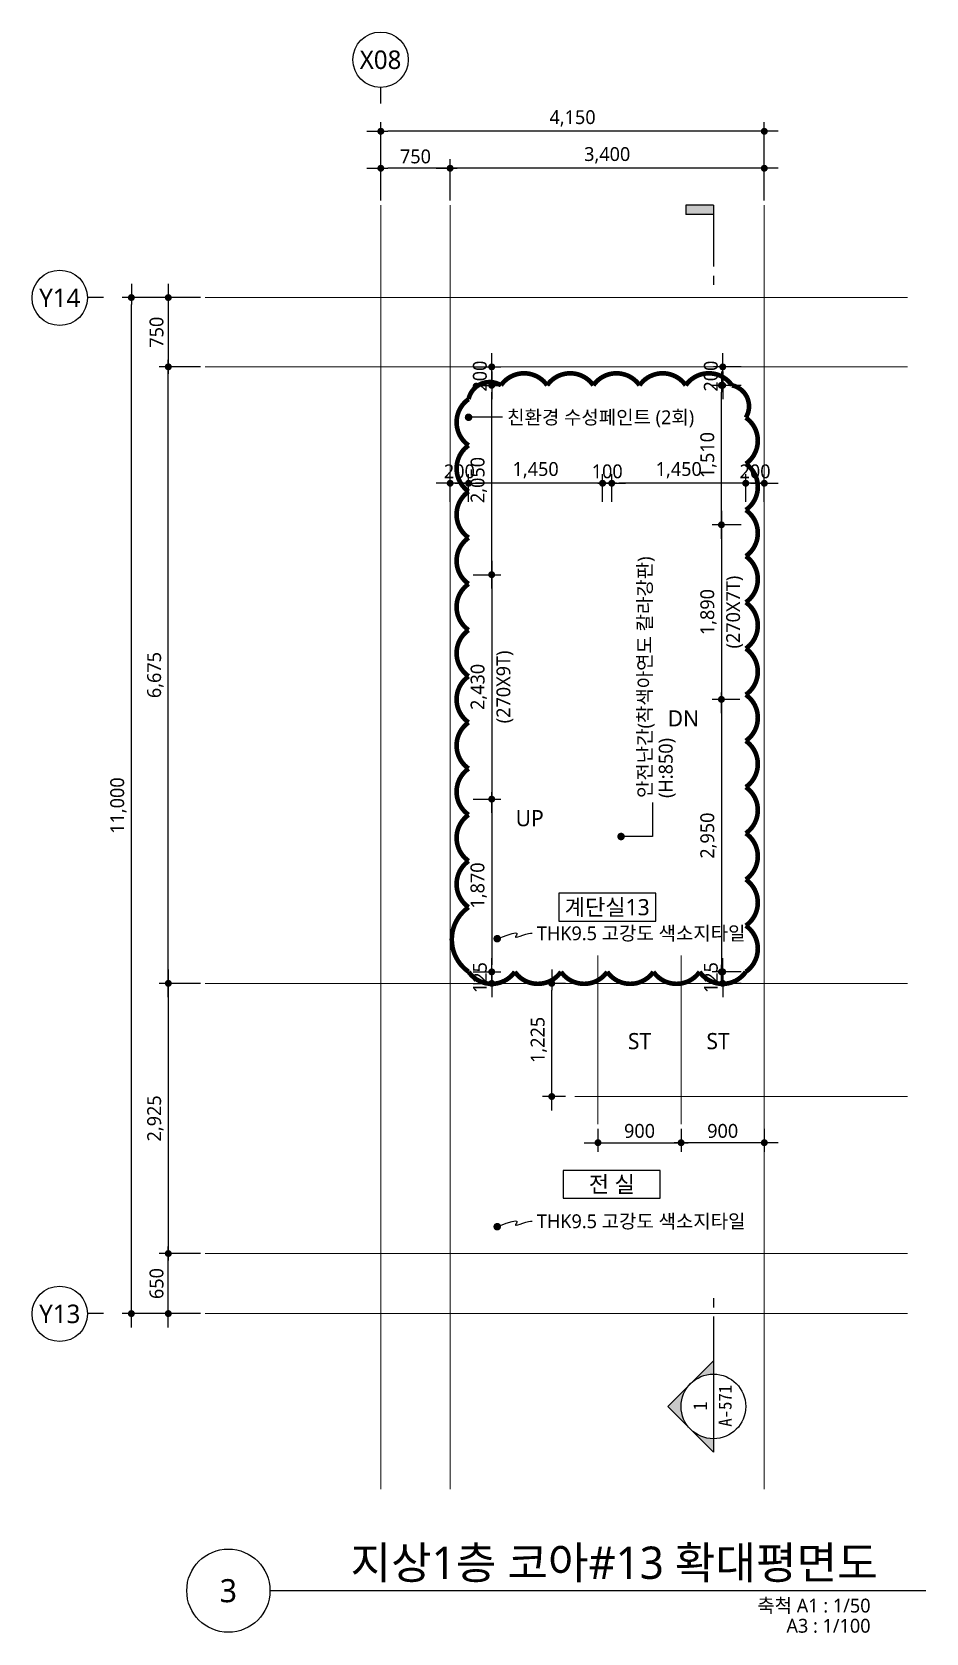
# Model space of a CAD drawing. Header units: millimetres. Extents: x 1467181 to 1720354, y 836037 to 895281.
# Drawn here: x 1490181 to 1499856, y 875511 to 892844 of the extents above; entities that cross this region are included whole.
import ezdxf
from ezdxf.enums import TextEntityAlignment as Align

# ---------------------------------------------------------------- set-up
doc = ezdxf.new("R2010")
doc.units = ezdxf.units.MM
doc.header["$MEASUREMENT"] = 0
doc.linetypes.add('CEN', pattern=[62, 60, -1, 0, -1])
doc.layers.get('0').update_dxf_attribs({"linetype": 'CONTINUOUS'})
for name, color, linetype, lineweight in [('A-AXIS-BUBL', 7, 'CONTINUOUS', 25), ('A-CNTL', 1, 'CEN', 15), ('A-DIMS', 7, 'CONTINUOUS', 25), ('A-MKXS-LEAD', 7, 'CONTINUOUS', 25), ('A-MKXS-MAK1', 3, 'CONTINUOUS', 25), ('A-MKXS-TEXT1', 3, 'CONTINUOUS', 25), ('A-MKXS-TEXT2', 7, 'CONTINUOUS', 25), ('A-MKXX-NAME', 3, 'CONTINUOUS', 25), ('A-MKXX-SYMB', 7, 'CONTINUOUS', 25), ('A-XXXX-SYMB', 7, 'CONTINUOUS', 25), ('A-XXXX-TXT1', 3, 'CONTINUOUS', 25), ('A-XXXX-TXT2', 3, 'CONTINUOUS', 25), ('REV-202205', 20, 'CONTINUOUS', 25)]:
    doc.layers.add(name, color=color, linetype=linetype, lineweight=lineweight)
doc.styles.add('HY울릉도L', font='')
doc.styles.add('돋움체', font='')
doc.styles.add('맑은고딕', font='malgun.ttf')
doc.styles.get('HY울릉도L').set_extended_font_data('HYwulM')
doc.styles.get('돋움체').set_extended_font_data('DotumChe')
doc.dimstyles.new('CDIM', dxfattribs={"dimtxt": 3, "dimasz": 1.5, "dimexe": 2, "dimexo": 1, "dimgap": 1, "dimtad": 1, "dimdec": 0, "dimrnd": 0.5, "dimzin": 0, "dimdsep": 32, "dimlunit": 6, "dimtxsty": 'HY울릉도L', "dimblk1": '_CIDOT', "dimblk2": '_CIDOT', "dimsah": 1, "dimcen": 5.5, "dimclrd": 2, "dimclre": 2, "dimclrt": 7, "dimadec": 0, "dimazin": 0, "dimtfac": 1, "dimtdec": 0, "dimtix": 1, "dimtmove": 2, "dimatfit": 1, "dimldrblk": '_CIDOT', "dimfxl": 1, "dimtolj": 1, "dimtzin": 0, "dimlwd": -1, "dimarcsym": 0})

# ---------------------------------------------------------------- blocks, each defined once
blk = doc.blocks.new('_CIDOT')
at = {"color": 0, "linetype": 'ByBlock'}
blk.add_line((2, 0), (-1, 0), dxfattribs=at)
at = {"color": 0, "linetype": 'ByBlock', "const_width": 0.5}
blk.add_lwpolyline([(-0.25, 0, 1), (0.25, 0, 1)], format="xyb", close=True, dxfattribs=at)
blk = doc.blocks.new('*D129')
at = {"layer": 'A-DIMS', "lineweight": -2, "transparency": 16777216}
for p, q in [((750, 12050), (750, 12500)), ((4150, 12050), (4150, 12500))]:
    blk.add_line(p, q, dxfattribs=at)
at = {"layer": 'A-DIMS', "transparency": 16777216}
blk.add_line((4075, 12400), (825, 12400), dxfattribs=at)
at = {"layer": 'A-DIMS', "transparency": 16777216, "xscale": 75, "yscale": 75, "zscale": 75, "rotation": 180}
blk.add_blockref('_CIDOT', (750, 12400), dxfattribs=at)
at = {"layer": 'A-DIMS', "transparency": 16777216, "xscale": 75, "yscale": 75, "zscale": 75}
blk.add_blockref('_CIDOT', (4150, 12400), dxfattribs=at)
at = {"layer": 'A-DIMS', "color": 3, "transparency": 16777216, "insert": (2450, 12540), "char_height": 150, "attachment_point": 5, "style": '맑은고딕'}
blk.add_mtext('\\A1;3,400', dxfattribs=at)
blk = doc.blocks.new('*D130')
at = {"layer": 'A-DIMS', "lineweight": -2, "transparency": 16777216}
for p, q in [((-1950, 10250), (-2400, 10250)), ((-1950, 3575), (-2400, 3575))]:
    blk.add_line(p, q, dxfattribs=at)
at = {"layer": 'A-DIMS', "transparency": 16777216}
blk.add_line((-2300, 3650), (-2300, 10175), dxfattribs=at)
at = {"layer": 'A-DIMS', "transparency": 16777216, "xscale": 75, "yscale": 75, "zscale": 75}
for p, rotation in [((-2300, 10250), 90), ((-2300, 3575), 270)]:
    blk.add_blockref('_CIDOT', p, dxfattribs=dict(at, rotation=rotation))
at = {"layer": 'A-DIMS', "color": 3, "transparency": 16777216, "insert": (-2440, 6913), "char_height": 150, "attachment_point": 5, "rotation": 90, "style": '맑은고딕'}
blk.add_mtext('\\A1;6,675', dxfattribs=at)
blk = doc.blocks.new('*D131')
at = {"layer": 'A-DIMS', "lineweight": -2, "transparency": 16777216}
for p, q in [((0, 12050), (0, 12500)), ((750, 12050), (750, 12500))]:
    blk.add_line(p, q, dxfattribs=at)
at = {"layer": 'A-DIMS', "transparency": 16777216}
blk.add_line((675, 12400), (75, 12400), dxfattribs=at)
at = {"layer": 'A-DIMS', "transparency": 16777216, "xscale": 75, "yscale": 75, "zscale": 75, "rotation": 180}
blk.add_blockref('_CIDOT', (0, 12400), dxfattribs=at)
at = {"layer": 'A-DIMS', "transparency": 16777216, "xscale": 75, "yscale": 75, "zscale": 75}
blk.add_blockref('_CIDOT', (750, 12400), dxfattribs=at)
at = {"layer": 'A-DIMS', "color": 3, "transparency": 16777216, "insert": (375, 12527), "char_height": 150, "attachment_point": 5, "style": '맑은고딕'}
blk.add_mtext('\\A1;750', dxfattribs=at)
blk = doc.blocks.new('*D132')
at = {"layer": 'A-DIMS', "lineweight": -2, "transparency": 16777216}
for p, q in [((0, 12050), (0, 12900)), ((4150, 12050), (4150, 12900))]:
    blk.add_line(p, q, dxfattribs=at)
at = {"layer": 'A-DIMS', "transparency": 16777216}
blk.add_line((4075, 12800), (75, 12800), dxfattribs=at)
at = {"layer": 'A-DIMS', "transparency": 16777216, "xscale": 75, "yscale": 75, "zscale": 75, "rotation": 180}
blk.add_blockref('_CIDOT', (0, 12800), dxfattribs=at)
at = {"layer": 'A-DIMS', "transparency": 16777216, "xscale": 75, "yscale": 75, "zscale": 75}
blk.add_blockref('_CIDOT', (4150, 12800), dxfattribs=at)
at = {"layer": 'A-DIMS', "color": 3, "transparency": 16777216, "insert": (2075, 12940), "char_height": 150, "attachment_point": 5, "style": '맑은고딕'}
blk.add_mtext('\\A1;4,150', dxfattribs=at)
blk = doc.blocks.new('*D133')
at = {"layer": 'A-DIMS', "lineweight": -2, "transparency": 16777216}
for p, q in [((-1950, 11000), (-2800, 11000)), ((-1950, 0), (-2800, 0))]:
    blk.add_line(p, q, dxfattribs=at)
at = {"layer": 'A-DIMS', "transparency": 16777216}
blk.add_line((-2700, 75), (-2700, 10925), dxfattribs=at)
at = {"layer": 'A-DIMS', "transparency": 16777216, "xscale": 75, "yscale": 75, "zscale": 75}
for p, rotation in [((-2700, 11000), 90), ((-2700, 0), 270)]:
    blk.add_blockref('_CIDOT', p, dxfattribs=dict(at, rotation=rotation))
at = {"layer": 'A-DIMS', "color": 3, "transparency": 16777216, "insert": (-2840, 5500), "char_height": 150, "attachment_point": 5, "rotation": 90, "style": '맑은고딕'}
blk.add_mtext('\\A1;11,000', dxfattribs=at)
blk = doc.blocks.new('*D134')
at = {"layer": 'A-DIMS', "lineweight": -2, "transparency": 16777216}
for p, q in [((-1950, 11000), (-2400, 11000)), ((-1950, 10250), (-2400, 10250))]:
    blk.add_line(p, q, dxfattribs=at)
at = {"layer": 'A-DIMS', "transparency": 16777216}
blk.add_line((-2300, 10925), (-2300, 10325), dxfattribs=at)
at = {"layer": 'A-DIMS', "transparency": 16777216, "xscale": 75, "yscale": 75, "zscale": 75}
for p, rotation in [((-2300, 11000), 90), ((-2300, 10250), 270)]:
    blk.add_blockref('_CIDOT', p, dxfattribs=dict(at, rotation=rotation))
at = {"layer": 'A-DIMS', "color": 3, "transparency": 16777216, "insert": (-2427, 10625), "char_height": 150, "attachment_point": 5, "rotation": 90, "style": '맑은고딕'}
blk.add_mtext('\\A1;750', dxfattribs=at)
blk = doc.blocks.new('*D135')
at = {"layer": 'A-DIMS', "lineweight": -2, "transparency": 16777216}
for p, q in [((-1950, 3575), (-2400, 3575)), ((-1950, 650), (-2400, 650))]:
    blk.add_line(p, q, dxfattribs=at)
at = {"layer": 'A-DIMS', "transparency": 16777216}
blk.add_line((-2300, 3500), (-2300, 725), dxfattribs=at)
at = {"layer": 'A-DIMS', "transparency": 16777216, "xscale": 75, "yscale": 75, "zscale": 75}
for p, rotation in [((-2300, 3575), 90), ((-2300, 650), 270)]:
    blk.add_blockref('_CIDOT', p, dxfattribs=dict(at, rotation=rotation))
at = {"layer": 'A-DIMS', "color": 3, "transparency": 16777216, "insert": (-2440, 2113), "char_height": 150, "attachment_point": 5, "rotation": 90, "style": '맑은고딕'}
blk.add_mtext('\\A1;2,925', dxfattribs=at)
blk = doc.blocks.new('*D136')
at = {"layer": 'A-DIMS', "lineweight": -2, "transparency": 16777216}
for p, q in [((2350, 2000), (2350, 1750)), ((3250, 2000), (3250, 1750))]:
    blk.add_line(p, q, dxfattribs=at)
at = {"layer": 'A-DIMS', "transparency": 16777216}
blk.add_line((2425, 1850), (3175, 1850), dxfattribs=at)
at = {"layer": 'A-DIMS', "transparency": 16777216, "xscale": 75, "yscale": 75, "zscale": 75, "rotation": 180}
blk.add_blockref('_CIDOT', (2350, 1850), dxfattribs=at)
at = {"layer": 'A-DIMS', "transparency": 16777216, "xscale": 75, "yscale": 75, "zscale": 75}
blk.add_blockref('_CIDOT', (3250, 1850), dxfattribs=at)
at = {"layer": 'A-DIMS', "color": 3, "transparency": 16777216, "insert": (2800, 1977), "char_height": 150, "attachment_point": 5, "style": '맑은고딕'}
blk.add_mtext('\\A1;900', dxfattribs=at)
blk = doc.blocks.new('*D137')
at = {"layer": 'A-DIMS', "lineweight": -2, "transparency": 16777216}
for p, q in [((3250, 2000), (3250, 1750)), ((4150, 2000), (4150, 1750))]:
    blk.add_line(p, q, dxfattribs=at)
at = {"layer": 'A-DIMS', "transparency": 16777216}
blk.add_line((4075, 1850), (3325, 1850), dxfattribs=at)
at = {"layer": 'A-DIMS', "transparency": 16777216, "xscale": 75, "yscale": 75, "zscale": 75, "rotation": 180}
blk.add_blockref('_CIDOT', (3250, 1850), dxfattribs=at)
at = {"layer": 'A-DIMS', "transparency": 16777216, "xscale": 75, "yscale": 75, "zscale": 75}
blk.add_blockref('_CIDOT', (4150, 1850), dxfattribs=at)
at = {"layer": 'A-DIMS', "color": 3, "transparency": 16777216, "insert": (3700, 1977), "char_height": 150, "attachment_point": 5, "style": '맑은고딕'}
blk.add_mtext('\\A1;900', dxfattribs=at)
blk = doc.blocks.new('*D138')
at = {"layer": 'A-DIMS', "lineweight": -2, "transparency": 16777216}
for p, q in [((2000, 3575), (1750, 3575)), ((2000, 2350), (1750, 2350))]:
    blk.add_line(p, q, dxfattribs=at)
at = {"layer": 'A-DIMS', "transparency": 16777216}
blk.add_line((1850, 2425), (1850, 3500), dxfattribs=at)
at = {"layer": 'A-DIMS', "transparency": 16777216, "xscale": 75, "yscale": 75, "zscale": 75}
for p, rotation in [((1850, 3575), 90), ((1850, 2350), 270)]:
    blk.add_blockref('_CIDOT', p, dxfattribs=dict(at, rotation=rotation))
at = {"layer": 'A-DIMS', "color": 3, "transparency": 16777216, "insert": (1710, 2963), "char_height": 150, "attachment_point": 5, "rotation": 90, "style": '맑은고딕'}
blk.add_mtext('\\A1;1,225', dxfattribs=at)
blk = doc.blocks.new('*D139')
at = {"layer": 'A-DIMS', "lineweight": -2, "transparency": 16777216}
for p, q in [((-1950, 650), (-2400, 650)), ((-1950, 0), (-2400, 0))]:
    blk.add_line(p, q, dxfattribs=at)
at = {"layer": 'A-DIMS', "transparency": 16777216}
blk.add_line((-2300, 75), (-2300, 575), dxfattribs=at)
at = {"layer": 'A-DIMS', "transparency": 16777216, "xscale": 75, "yscale": 75, "zscale": 75}
for p, rotation in [((-2300, 650), 90), ((-2300, 0), 270)]:
    blk.add_blockref('_CIDOT', p, dxfattribs=dict(at, rotation=rotation))
at = {"layer": 'A-DIMS', "color": 3, "transparency": 16777216, "insert": (-2427, 325), "char_height": 150, "attachment_point": 5, "rotation": 90, "style": '맑은고딕'}
blk.add_mtext('\\A1;650', dxfattribs=at)
blk = doc.blocks.new('CORE 7- 단면')
at = {"layer": 'A-MKXS-MAK1'}
blk.add_hatch(color=256, dxfattribs=at).paths.add_polyline_path([(22637, 12898), (22637, 12998), (22937, 12998), (22937, 12898)])
h = blk.add_hatch(color=256, dxfattribs=at)
h.paths.add_polyline_path([(22442, -7), (22690, 241, 0.414214), (22690, -254)])
h.paths.add_polyline_path([(22690, 241), (22937, 488), (22937, 343, 0.198912)])
h.paths.add_polyline_path([(22690, -254, 0.198912), (22937, -357), (22937, -502)])
for p, q in [((22637, 12998), (22637, 12898)), ((22937, 12998), (22637, 12998)), ((22937, 12898), (22637, 12898)), ((22937, 12998), (22937, 12335)), ((22937, 12235), (22937, 12135)), ((22937, 1166), (22937, 1066)), ((22937, 966), (22937, -502)), ((22937, 488), (22442, -7)), ((22937, -502), (22442, -7))]:
    blk.add_line(p, q, dxfattribs=at)
blk.add_circle((22937, -7), 350, dxfattribs=at)
at = {"layer": 'A-MKXS-TEXT2', "style": '돋움체'}
for s, height, p in [('A-571', 140, (23065, 0)), ('1', 150, (22793, -2))]:
    blk.add_text(s, height=height, rotation=90, dxfattribs=at).set_placement(p, align=Align.MIDDLE)
blk = doc.blocks.new('*D145')
at = {"layer": 'A-DIMS', "lineweight": -2, "transparency": 16777216}
for p, q in [((1497856, 887509), (1497542, 887509)), ((1497842, 885619), (1497542, 885619))]:
    blk.add_line(p, q, dxfattribs=at)
at = {"layer": 'A-DIMS', "transparency": 16777216}
blk.add_line((1497642, 887434), (1497642, 885694), dxfattribs=at)
at = {"layer": 'A-DIMS', "transparency": 16777216, "xscale": 75, "yscale": 75, "zscale": 75}
for p, rotation in [((1497642, 887509), 90), ((1497642, 885619), 270)]:
    blk.add_blockref('_CIDOT', p, dxfattribs=dict(at, rotation=rotation))
at = {"layer": 'A-DIMS', "color": 3, "transparency": 16777216, "char_height": 150, "attachment_point": 5, "rotation": 90, "style": '맑은고딕'}
for s, insert in [('\\A1;(270X7T)', (1497785, 886564)), ('\\A1;1,890', (1497502, 886564))]:
    blk.add_mtext(s, dxfattribs=dict(at, insert=insert))
blk = doc.blocks.new('*D146')
at = {"layer": 'A-DIMS', "lineweight": -2, "transparency": 16777216}
for p, q in [((1497856, 889019), (1497542, 889019)), ((1497856, 887509), (1497542, 887509))]:
    blk.add_line(p, q, dxfattribs=at)
at = {"layer": 'A-DIMS', "transparency": 16777216}
blk.add_line((1497642, 887584), (1497642, 888944), dxfattribs=at)
at = {"layer": 'A-DIMS', "transparency": 16777216, "xscale": 75, "yscale": 75, "zscale": 75}
for p, rotation in [((1497642, 889019), 90), ((1497642, 887509), 270)]:
    blk.add_blockref('_CIDOT', p, dxfattribs=dict(at, rotation=rotation))
at = {"layer": 'A-DIMS', "color": 3, "transparency": 16777216, "insert": (1497502, 888264), "char_height": 150, "attachment_point": 5, "rotation": 90, "style": '맑은고딕'}
blk.add_mtext('\\A1;1,510', dxfattribs=at)
blk = doc.blocks.new('*D147')
at = {"layer": 'A-DIMS', "lineweight": -2, "transparency": 16777216}
for p, q in [((1497842, 885619), (1497542, 885619)), ((1497856, 882669), (1497542, 882669))]:
    blk.add_line(p, q, dxfattribs=at)
at = {"layer": 'A-DIMS', "transparency": 16777216}
blk.add_line((1497642, 885544), (1497642, 882744), dxfattribs=at)
at = {"layer": 'A-DIMS', "transparency": 16777216, "xscale": 75, "yscale": 75, "zscale": 75}
for p, rotation in [((1497642, 885619), 90), ((1497642, 882669), 270)]:
    blk.add_blockref('_CIDOT', p, dxfattribs=dict(at, rotation=rotation))
at = {"layer": 'A-DIMS', "color": 3, "transparency": 16777216, "insert": (1497502, 884144), "char_height": 150, "attachment_point": 5, "rotation": 90, "style": '맑은고딕'}
blk.add_mtext('\\A1;2,950', dxfattribs=at)
blk = doc.blocks.new('*D148')
at = {"layer": 'A-DIMS', "transparency": 16777216}
for p, q in [((1497656, 882744), (1497656, 882819)), ((1497656, 882669), (1497656, 882544)), ((1497656, 882469), (1497656, 882394))]:
    blk.add_line(p, q, dxfattribs=at)
at = {"layer": 'A-DIMS', "lineweight": -2, "transparency": 16777216}
for p, q in [((1497856, 882669), (1497556, 882669)), ((1497856, 882544), (1497556, 882544))]:
    blk.add_line(p, q, dxfattribs=at)
at = {"layer": 'A-DIMS', "transparency": 16777216, "xscale": 75, "yscale": 75, "zscale": 75}
for p, rotation in [((1497656, 882669), 270), ((1497656, 882544), 90)]:
    blk.add_blockref('_CIDOT', p, dxfattribs=dict(at, rotation=rotation))
at = {"layer": 'A-DIMS', "color": 3, "transparency": 16777216, "insert": (1497528, 882607), "char_height": 150, "attachment_point": 5, "rotation": 90, "style": '맑은고딕'}
blk.add_mtext('\\A1;125', dxfattribs=at)
blk = doc.blocks.new('*D149')
at = {"layer": 'A-DIMS', "transparency": 16777216}
for p, q in [((1497656, 889294), (1497656, 889369)), ((1497656, 889019), (1497656, 889219)), ((1497656, 888944), (1497656, 888869))]:
    blk.add_line(p, q, dxfattribs=at)
at = {"layer": 'A-DIMS', "lineweight": -2, "transparency": 16777216}
for p, q in [((1497856, 889219), (1497556, 889219)), ((1497856, 889019), (1497556, 889019))]:
    blk.add_line(p, q, dxfattribs=at)
at = {"layer": 'A-DIMS', "transparency": 16777216, "xscale": 75, "yscale": 75, "zscale": 75}
for p, rotation in [((1497656, 889219), 270), ((1497656, 889019), 90)]:
    blk.add_blockref('_CIDOT', p, dxfattribs=dict(at, rotation=rotation))
at = {"layer": 'A-DIMS', "color": 3, "transparency": 16777216, "insert": (1497528, 889119), "char_height": 150, "attachment_point": 5, "rotation": 90, "style": '맑은고딕'}
blk.add_mtext('\\A1;200', dxfattribs=at)
blk = doc.blocks.new('*D150')
at = {"layer": 'A-DIMS', "lineweight": -2, "transparency": 16777216}
for p, q in [((1496455, 887759), (1496455, 888059)), ((1497905, 887759), (1497905, 888059))]:
    blk.add_line(p, q, dxfattribs=at)
at = {"layer": 'A-DIMS', "transparency": 16777216}
blk.add_line((1497830, 887959), (1496530, 887959), dxfattribs=at)
at = {"layer": 'A-DIMS', "transparency": 16777216, "xscale": 75, "yscale": 75, "zscale": 75, "rotation": 180}
blk.add_blockref('_CIDOT', (1496455, 887959), dxfattribs=at)
at = {"layer": 'A-DIMS', "transparency": 16777216, "xscale": 75, "yscale": 75, "zscale": 75}
blk.add_blockref('_CIDOT', (1497905, 887959), dxfattribs=at)
at = {"layer": 'A-DIMS', "color": 3, "transparency": 16777216, "insert": (1497180, 888100), "char_height": 150, "attachment_point": 5, "style": '맑은고딕'}
blk.add_mtext('\\A1;1,450', dxfattribs=at)
blk = doc.blocks.new('*D151')
at = {"layer": 'A-DIMS', "lineweight": -2, "transparency": 16777216}
for p, q in [((1497906, 887759), (1497906, 888059)), ((1498106, 887759), (1498106, 888059))]:
    blk.add_line(p, q, dxfattribs=at)
at = {"layer": 'A-DIMS', "transparency": 16777216}
for p, q in [((1497831, 887959), (1497756, 887959)), ((1498106, 887959), (1497906, 887959)), ((1498181, 887959), (1498256, 887959))]:
    blk.add_line(p, q, dxfattribs=at)
at = {"layer": 'A-DIMS', "transparency": 16777216, "xscale": 75, "yscale": 75, "zscale": 75}
blk.add_blockref('_CIDOT', (1497906, 887959), dxfattribs=at)
at = {"layer": 'A-DIMS', "transparency": 16777216, "xscale": 75, "yscale": 75, "zscale": 75, "rotation": 180}
blk.add_blockref('_CIDOT', (1498106, 887959), dxfattribs=at)
at = {"layer": 'A-DIMS', "color": 3, "transparency": 16777216, "insert": (1498006, 888087), "char_height": 150, "attachment_point": 5, "style": '맑은고딕'}
blk.add_mtext('\\A1;200', dxfattribs=at)
blk = doc.blocks.new('*D152')
at = {"layer": 'A-DIMS', "lineweight": -2, "transparency": 16777216}
for p, q in [((1494906, 887759), (1494906, 888059)), ((1496355, 887759), (1496355, 888059))]:
    blk.add_line(p, q, dxfattribs=at)
at = {"layer": 'A-DIMS', "transparency": 16777216}
blk.add_line((1496280, 887959), (1494981, 887959), dxfattribs=at)
at = {"layer": 'A-DIMS', "transparency": 16777216, "xscale": 75, "yscale": 75, "zscale": 75, "rotation": 180}
blk.add_blockref('_CIDOT', (1494906, 887959), dxfattribs=at)
at = {"layer": 'A-DIMS', "transparency": 16777216, "xscale": 75, "yscale": 75, "zscale": 75}
blk.add_blockref('_CIDOT', (1496355, 887959), dxfattribs=at)
at = {"layer": 'A-DIMS', "color": 3, "transparency": 16777216, "insert": (1495631, 888100), "char_height": 150, "attachment_point": 5, "style": '맑은고딕'}
blk.add_mtext('\\A1;1,450', dxfattribs=at)
blk = doc.blocks.new('*D153')
at = {"layer": 'A-DIMS', "lineweight": -2, "transparency": 16777216}
for p, q in [((1496356, 887759), (1496356, 888059)), ((1496455, 887759), (1496455, 888059))]:
    blk.add_line(p, q, dxfattribs=at)
at = {"layer": 'A-DIMS', "transparency": 16777216}
for p, q in [((1496281, 887959), (1496206, 887959)), ((1496455, 887959), (1496356, 887959)), ((1496530, 887959), (1496605, 887959))]:
    blk.add_line(p, q, dxfattribs=at)
at = {"layer": 'A-DIMS', "transparency": 16777216, "xscale": 75, "yscale": 75, "zscale": 75}
blk.add_blockref('_CIDOT', (1496356, 887959), dxfattribs=at)
at = {"layer": 'A-DIMS', "transparency": 16777216, "xscale": 75, "yscale": 75, "zscale": 75, "rotation": 180}
blk.add_blockref('_CIDOT', (1496455, 887959), dxfattribs=at)
at = {"layer": 'A-DIMS', "color": 3, "transparency": 16777216, "insert": (1496406, 888087), "char_height": 150, "attachment_point": 5, "style": '맑은고딕'}
blk.add_mtext('\\A1;100', dxfattribs=at)
blk = doc.blocks.new('*D154')
at = {"layer": 'A-DIMS', "lineweight": -2, "transparency": 16777216}
for p, q in [((1494706, 887759), (1494706, 888059)), ((1494906, 887759), (1494906, 888059))]:
    blk.add_line(p, q, dxfattribs=at)
at = {"layer": 'A-DIMS', "transparency": 16777216}
for p, q in [((1494631, 887959), (1494556, 887959)), ((1494906, 887959), (1494706, 887959)), ((1494981, 887959), (1495056, 887959))]:
    blk.add_line(p, q, dxfattribs=at)
at = {"layer": 'A-DIMS', "transparency": 16777216, "xscale": 75, "yscale": 75, "zscale": 75}
blk.add_blockref('_CIDOT', (1494706, 887959), dxfattribs=at)
at = {"layer": 'A-DIMS', "transparency": 16777216, "xscale": 75, "yscale": 75, "zscale": 75, "rotation": 180}
blk.add_blockref('_CIDOT', (1494906, 887959), dxfattribs=at)
at = {"layer": 'A-DIMS', "color": 3, "transparency": 16777216, "insert": (1494806, 888087), "char_height": 150, "attachment_point": 5, "style": '맑은고딕'}
blk.add_mtext('\\A1;200', dxfattribs=at)
blk = doc.blocks.new('*D155')
at = {"layer": 'A-DIMS', "lineweight": -2, "transparency": 16777216}
for p, q in [((1494956, 886969), (1495256, 886969)), ((1494956, 884539), (1495256, 884539))]:
    blk.add_line(p, q, dxfattribs=at)
at = {"layer": 'A-DIMS', "transparency": 16777216}
blk.add_line((1495156, 886894), (1495156, 884614), dxfattribs=at)
at = {"layer": 'A-DIMS', "transparency": 16777216, "xscale": 75, "yscale": 75, "zscale": 75}
for p, rotation in [((1495156, 886969), 90), ((1495156, 884539), 270)]:
    blk.add_blockref('_CIDOT', p, dxfattribs=dict(at, rotation=rotation))
at = {"layer": 'A-DIMS', "color": 3, "transparency": 16777216, "char_height": 150, "attachment_point": 5, "rotation": 90, "style": '맑은고딕'}
for s, insert in [('\\A1;(270X9T)', (1495299, 885754)), ('\\A1;2,430', (1495016, 885754))]:
    blk.add_mtext(s, dxfattribs=dict(at, insert=insert))
blk = doc.blocks.new('*D156')
at = {"layer": 'A-DIMS', "lineweight": -2, "transparency": 16777216}
for p, q in [((1494956, 889019), (1495256, 889019)), ((1494956, 886969), (1495256, 886969))]:
    blk.add_line(p, q, dxfattribs=at)
at = {"layer": 'A-DIMS', "transparency": 16777216}
blk.add_line((1495156, 887044), (1495156, 888944), dxfattribs=at)
at = {"layer": 'A-DIMS', "transparency": 16777216, "xscale": 75, "yscale": 75, "zscale": 75}
for p, rotation in [((1495156, 889019), 90), ((1495156, 886969), 270)]:
    blk.add_blockref('_CIDOT', p, dxfattribs=dict(at, rotation=rotation))
at = {"layer": 'A-DIMS', "color": 3, "transparency": 16777216, "insert": (1495016, 887994), "char_height": 150, "attachment_point": 5, "rotation": 90, "style": '맑은고딕'}
blk.add_mtext('\\A1;2,050', dxfattribs=at)
blk = doc.blocks.new('*D157')
at = {"layer": 'A-DIMS', "lineweight": -2, "transparency": 16777216}
for p, q in [((1494956, 884539), (1495256, 884539)), ((1494956, 882669), (1495256, 882669))]:
    blk.add_line(p, q, dxfattribs=at)
at = {"layer": 'A-DIMS', "transparency": 16777216}
blk.add_line((1495156, 884464), (1495156, 882744), dxfattribs=at)
at = {"layer": 'A-DIMS', "transparency": 16777216, "xscale": 75, "yscale": 75, "zscale": 75}
for p, rotation in [((1495156, 884539), 90), ((1495156, 882669), 270)]:
    blk.add_blockref('_CIDOT', p, dxfattribs=dict(at, rotation=rotation))
at = {"layer": 'A-DIMS', "color": 3, "transparency": 16777216, "insert": (1495015, 883604), "char_height": 150, "attachment_point": 5, "rotation": 90, "style": '맑은고딕'}
blk.add_mtext('\\A1;1,870', dxfattribs=at)
blk = doc.blocks.new('*D158')
at = {"layer": 'A-DIMS', "transparency": 16777216}
for p, q in [((1495156, 882744), (1495156, 882819)), ((1495156, 882669), (1495156, 882544)), ((1495156, 882469), (1495156, 882394))]:
    blk.add_line(p, q, dxfattribs=at)
at = {"layer": 'A-DIMS', "lineweight": -2, "transparency": 16777216}
for p, q in [((1494956, 882669), (1495256, 882669)), ((1494956, 882544), (1495256, 882544))]:
    blk.add_line(p, q, dxfattribs=at)
at = {"layer": 'A-DIMS', "transparency": 16777216, "xscale": 75, "yscale": 75, "zscale": 75}
for p, rotation in [((1495156, 882669), 270), ((1495156, 882544), 90)]:
    blk.add_blockref('_CIDOT', p, dxfattribs=dict(at, rotation=rotation))
at = {"layer": 'A-DIMS', "color": 3, "transparency": 16777216, "insert": (1495028, 882607), "char_height": 150, "attachment_point": 5, "rotation": 90, "style": '맑은고딕'}
blk.add_mtext('\\A1;125', dxfattribs=at)
blk = doc.blocks.new('*D159')
at = {"layer": 'A-DIMS', "transparency": 16777216}
for p, q in [((1495156, 889294), (1495156, 889369)), ((1495156, 889019), (1495156, 889219)), ((1495156, 888944), (1495156, 888869))]:
    blk.add_line(p, q, dxfattribs=at)
at = {"layer": 'A-DIMS', "lineweight": -2, "transparency": 16777216}
for p, q in [((1494956, 889219), (1495256, 889219)), ((1494956, 889019), (1495256, 889019))]:
    blk.add_line(p, q, dxfattribs=at)
at = {"layer": 'A-DIMS', "transparency": 16777216, "xscale": 75, "yscale": 75, "zscale": 75}
for p, rotation in [((1495156, 889219), 270), ((1495156, 889019), 90)]:
    blk.add_blockref('_CIDOT', p, dxfattribs=dict(at, rotation=rotation))
at = {"layer": 'A-DIMS', "color": 3, "transparency": 16777216, "insert": (1495028, 889119), "char_height": 150, "attachment_point": 5, "rotation": 90, "style": '맑은고딕'}
blk.add_mtext('\\A1;200', dxfattribs=at)
blk = doc.blocks.new('CORE7_GRID')
at = {"layer": 'A-AXIS-BUBL', "ltscale": 0.2}
for p, q in [((0, 13100), (0, 13275)), ((-3000, 11000), (-3175, 11000)), ((-3000, 0), (-3175, 0))]:
    blk.add_line(p, q, dxfattribs=at)
for centre in [(-2.9, 13575), (-3475, 10997.1), (-3475, -2.9)]:
    blk.add_circle(centre, 300, dxfattribs=at)
at = {"layer": 'A-CNTL'}
for p, q in [((0, -1900), (0, 12000)), ((750, -1900), (750, 12000)), ((4150, -1900), (4150, 12000)), ((-1900, 11000), (5700, 11000)), ((-1900, 10250), (5700, 10250)), ((2350, 2050), (2350, 3875)), ((3250, 2050), (3250, 3875)), ((-1900, 3575), (5700, 3575)), ((5700, 2350), (2100, 2350)), ((-1900, 650), (5700, 650)), ((-1900, 0), (5700, 0))]:
    blk.add_line(p, q, dxfattribs=at)
at = {"layer": 'A-XXXX-TXT2', "ltscale": 0.2, "style": '맑은고딕'}
for s, p in [('X08', (-2.9, 13575)), ('Y14', (-3475, 10997.1)), ('Y13', (-3475, -2.9))]:
    blk.add_text(s, height=200, dxfattribs=at).set_placement(p, align=Align.MIDDLE)
at = {"layer": 'A-DIMS'}
for base, p1, p2, angle, picture, middle in [((0, 12800), (4150, 12000), (0, 12000), 180, '*D132', (2075, 12940.5)), ((0, 12400), (750, 12000), (0, 12000), 180, '*D131', (375, 12527.5)), ((750, 12400), (4150, 12000), (750, 12000), 180, '*D129', (2450, 12540.1)), ((-2700, 11000), (-1900, 0), (-1900, 11000), 270, '*D133', (-2840.5, 5500)), ((-2300, 10250), (-1900, 11000), (-1900, 10250), 90, '*D134', (-2427.5, 10625)), ((-2300, 10250), (-1900, 3575), (-1900, 10250), 270, '*D130', (-2440.1, 6912.5)), ((-2300, 650), (-1900, 3575), (-1900, 650), 90, '*D135', (-2440.1, 2112.5)), ((1850, 3575), (2050, 2350), (2050, 3575), 90, '*D138', (1709.5, 2962.5)), ((3250, 1850), (4150, 2050), (3250, 2050), 180, '*D137', (3700, 1977.5)), ((-2300, 650), (-1900, 0), (-1900, 650), 270, '*D139', (-2427.5, 325))]:
    dim = blk.add_linear_dim(base=base, p1=p1, p2=p2, angle=angle, dimstyle='CDIM', override={"dimscale": 50, "dimtxsty": '맑은고딕', "dimclrd": 256, "dimclre": 256, "dimclrt": 3}, dxfattribs=at)
    dim.commit()
    dim.dimension.update_dxf_attribs({"geometry": picture, "text_midpoint": middle})
dim = blk.add_linear_dim(base=(3250, 1850), p1=(2350, 2050), p2=(3250, 2050), dimstyle='CDIM', override={"dimscale": 50, "dimtxsty": '맑은고딕', "dimclrd": 256, "dimclre": 256, "dimclrt": 3}, dxfattribs=at)
dim.commit()
dim.dimension.update_dxf_attribs({"geometry": '*D136', "text_midpoint": (2800, 1977.5)})

msp = doc.modelspace()

# ---------------------------------------------------------------- linework, layer by layer
at = {"layer": 'A-MKXS-LEAD', "const_width": 40}
for points in [[(1494884.9, 888675.5, 1), (1494926.3, 888671.3, 1)], [(1496557.8, 884113.6, -1), (1496553.7, 884155.1, -1)], [(1495194.6, 883030.1, 1), (1495236.1, 883025.9, 1)], [(1495194.6, 879912.3, 1), (1495236.1, 879908.2, 1)]]:
    msp.add_lwpolyline(points, format="xyb", close=True, dxfattribs=at)
at = {"layer": 'A-MKXS-LEAD'}
for points in [[(1495272.6, 888673.4), (1494905.6, 888673.4), (1494905.6, 888673.4)], [(1496895.1, 884501.4), (1496895.1, 884134.4), (1496555.8, 884134.4)], [(1495214.5, 883027.7), (1495312.3, 883064.5), (1495376, 883084.4), (1495412.2, 883090.9), (1495427.6, 883087.4), (1495428.8, 883077.5), (1495422.3, 883064.7), (1495414.7, 883052.5), (1495412.8, 883044.4), (1495421.5, 883043.1), (1495439.6, 883047.5), (1495464.4, 883055.7), (1495493.3, 883065.8), (1495523.5, 883075.9), (1495552.3, 883084.1), (1495577, 883088.4), (1495594.9, 883086.9)], [(1495214.5, 879909.9), (1495312.3, 879946.8), (1495376, 879966.7), (1495412.2, 879973.1), (1495427.6, 879969.7), (1495428.8, 879959.8), (1495422.3, 879947), (1495414.7, 879934.8), (1495412.8, 879926.7), (1495421.4, 879925.4), (1495439.6, 879929.8), (1495464.4, 879938), (1495493.3, 879948.1), (1495523.5, 879958.2), (1495552.3, 879966.3), (1495577, 879970.7), (1495594.9, 879969.2)]]:
    msp.add_lwpolyline(points, dxfattribs=at)
at = {"layer": 'A-MKXX-SYMB'}
for points in [[(1496930.8, 883519.4), (1495880.8, 883519.4), (1495880.8, 883219.4), (1496930.8, 883219.4)], [(1496980.7, 880519.4), (1495930.7, 880519.4), (1495930.7, 880219.4), (1496980.7, 880219.4)]]:
    msp.add_lwpolyline(points, close=True, dxfattribs=at)
at = {"layer": 'A-XXXX-SYMB'}
msp.add_line((1499855.7, 875969.4), (1492755.7, 875969.4), dxfattribs=at)
msp.add_circle((1492305.7, 875969.4), 450, dxfattribs=at)
at = {"layer": 'REV-202205', "const_width": 50}
msp.add_lwpolyline([(1494905.7, 882669.4, 0.5205671), (1495405.7, 882669.4, 0.5205671), (1495905.7, 882669.4, 0.5205671), (1496405.7, 882669.4, 0.5205671), (1496905.7, 882669.4, 0.5205671), (1497405.7, 882669.4, 0.5205671), (1497905.7, 882669.4, 0.5205671), (1497905.7, 883169.4, 0.5205671), (1497905.7, 883669.4, 0.5205671), (1497905.7, 884169.4, 0.5205671), (1497905.7, 884669.4, 0.5205671), (1497905.7, 885169.4, 0.5205671), (1497905.7, 885669.4, 0.5205671), (1497905.7, 886169.4, 0.5205671), (1497905.7, 886669.4, 0.5205671), (1497905.7, 887169.4, 0.5205671), (1497905.7, 887669.4, 0.5205671), (1497905.7, 888169.4, 0.5205671), (1497905.7, 888669.4, 0.5205671), (1497755.7, 889019.4, 0.5205671), (1497255.7, 889019.4, 0.5205671), (1496755.7, 889019.4, 0.5205671), (1496255.7, 889019.4, 0.5205671), (1495755.7, 889019.4, 0.5205671), (1495255.7, 889019.4, 0.5205671), (1494905.7, 888869.4, 0.5205671), (1494905.7, 888369.4, 0.5205671), (1494905.7, 887869.4, 0.5205671), (1494905.7, 887369.4, 0.5205671), (1494905.7, 886869.4, 0.5205671), (1494905.7, 886369.4, 0.5205671), (1494905.7, 885869.4, 0.5205671), (1494905.7, 885369.4, 0.5205671), (1494905.7, 884869.4, 0.5205671), (1494905.7, 884369.4, 0.5205671), (1494905.7, 883869.4, 0.5205671), (1494905.7, 883369.4, 0.5205671)], format="xyb", close=True, dxfattribs=at)

# ---------------------------------------------------------------- block references
at = {"layer": 'A-DIMS'}
for name, p in [('CORE7_GRID', (1493955.7, 878969.4)), ('CORE 7- 단면', (1474618.4, 877971))]:
    msp.add_blockref(name, p, dxfattribs=at)

# ---------------------------------------------------------------- texts
at = {"layer": 'A-MKXS-TEXT1', "style": '맑은고딕'}
for s, p in [('친환경 수성페인트 (2회)', (1495322.6, 888673.4)), ('THK9.5 고강도 색소지타일', (1495644.9, 883086.9)), ('THK9.5 고강도 색소지타일', (1495644.9, 879969.2))]:
    msp.add_text(s, height=150, dxfattribs=at).set_placement(p, align=Align.MIDDLE_LEFT)
for s, p in [('안전난간(착색아연도 칼라강판)', (1496811.7, 884551.4)), ('(H:850)', (1497039.2, 884551.4))]:
    msp.add_text(s, height=150, rotation=90, dxfattribs=at).set_placement(p, align=Align.MIDDLE_LEFT)
at = {"layer": 'A-MKXX-NAME', "style": '맑은고딕'}
for s, p in [('DN', (1497230.5, 885413.2)), ('UP', (1495566.9, 884333.2)), ('계단실13', (1496405.8, 883369.4)), ('ST', (1496755.7, 881919.4)), ('ST', (1497605.7, 881919.4)), ('전 실', (1496455.7, 880369.4))]:
    msp.add_text(s, height=175, dxfattribs=at).set_placement(p, align=Align.MIDDLE_CENTER)
at = {"layer": 'A-XXXX-TXT1', "style": '맑은고딕'}
msp.add_text('지상1층 코아#13 확대평면도', height=350, dxfattribs=at).set_placement((1499333.7, 875992), align=Align.BOTTOM_RIGHT)
msp.add_text('3', height=250, dxfattribs=at).set_placement((1492305.7, 875969.4), align=Align.MIDDLE)
for s, p in [('축척 A1 : 1/50', (1499255.9, 875883.2)), ('A3 : 1/100', (1499255.9, 875664.3))]:
    msp.add_text(s, height=150, dxfattribs=at).set_placement(p, align=Align.TOP_RIGHT)

# ---------------------------------------------------------------- dimensions: what is measured, and where the dimension line sits
at = {"layer": 'A-DIMS'}
for base, p1, p2, picture, middle in [((1495155.8, 889219.4), (1494905.7, 889019.4), (1494905.7, 889219.4), '*D159', (1495028.3, 889119.4)), ((1497655.7, 889219.4), (1497905.7, 889019.4), (1497905.7, 889219.4), '*D149', (1497528.2, 889119.4)), ((1495155.8, 889019.4), (1494905.7, 886969.4), (1494905.7, 889019.4), '*D156', (1495015.7, 887994.4)), ((1497642.2, 889019.4), (1497905.7, 887509.4), (1497905.7, 889019.4), '*D146', (1497501.7, 888264.4))]:
    dim = msp.add_linear_dim(base=base, p1=p1, p2=p2, angle=90, dimstyle='CDIM', override={"dimscale": 50, "dimtxsty": '맑은고딕', "dimclrd": 256, "dimclre": 256, "dimclrt": 3}, dxfattribs=at)
    dim.commit()
    dim.dimension.update_dxf_attribs({"geometry": picture, "text_midpoint": middle})
for base, p1, p2, picture, middle in [((1494705.7, 887959.4), (1494905.7, 887709.4), (1494705.7, 887709.4), '*D154', (1494805.7, 888086.9)), ((1494905.7, 887959.4), (1496355.5, 887709.4), (1494905.7, 887709.4), '*D152', (1495630.6, 888099.8)), ((1496355.7, 887959.4), (1496455.5, 887709.4), (1496355.7, 887709.4), '*D153', (1496405.6, 888087.3)), ((1496455.5, 887959.4), (1497905.5, 887709.4), (1496455.5, 887709.4), '*D150', (1497180.5, 888099.8)), ((1497905.7, 887959.4), (1498105.7, 887709.4), (1497905.7, 887709.4), '*D151', (1498005.7, 888086.9))]:
    dim = msp.add_linear_dim(base=base, p1=p1, p2=p2, dimstyle='CDIM', override={"dimscale": 50, "dimtxsty": '맑은고딕', "dimclrd": 256, "dimclre": 256, "dimclrt": 3}, dxfattribs=at)
    dim.commit()
    dim.dimension.update_dxf_attribs({"geometry": picture, "text_midpoint": middle})
for base, p1, p2, text, picture, middle in [((1497642.2, 885619.4), (1497905.7, 887509.4), (1497892.2, 885619.4), '<>\\X(270X7T)', '*D145', (1497642.2, 886564.4)), ((1495155.8, 884539.4), (1494905.7, 886969.4), (1494905.8, 884539.4), '<>\\X(270X9T)', '*D155', (1495155.8, 885754.4)), ((1497642.2, 882669.4), (1497892.2, 885619.4), (1497905.7, 882669.4), '<>\\X', '*D147', (1497642.2, 884144.4)), ((1495155.8, 882669.4), (1494905.8, 884539.4), (1494905.8, 882669.4), '<>\\X', '*D157', (1495155.8, 883604.4)), ((1495155.8, 882544.4), (1494905.8, 882669.4), (1494905.8, 882544.4), '<>\\X', '*D158', (1495155.8, 882606.9)), ((1497655.7, 882544.4), (1497905.7, 882669.4), (1497905.7, 882544.4), '<>\\X', '*D148', (1497655.7, 882606.9))]:
    dim = msp.add_linear_dim(base=base, p1=p1, p2=p2, angle=90, text=text, dimstyle='CDIM', override={"dimscale": 50, "dimtxsty": '맑은고딕', "dimclrd": 256, "dimclre": 256, "dimclrt": 3}, dxfattribs=at)
    dim.commit()
    dim.dimension.update_dxf_attribs({"geometry": picture, "text_midpoint": middle})

doc.saveas('drawing.dxf')
